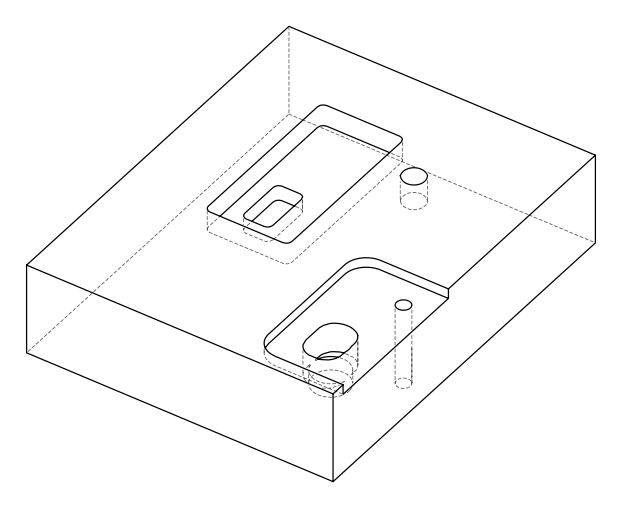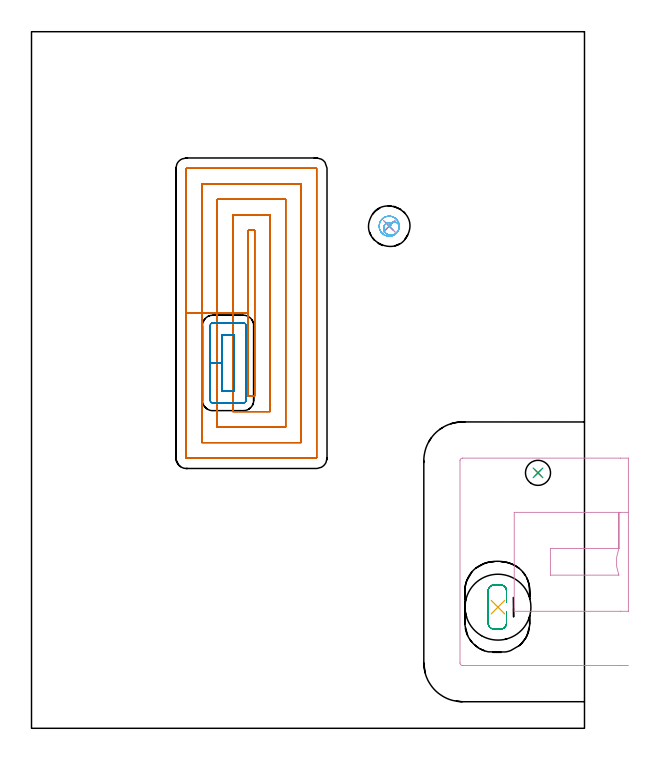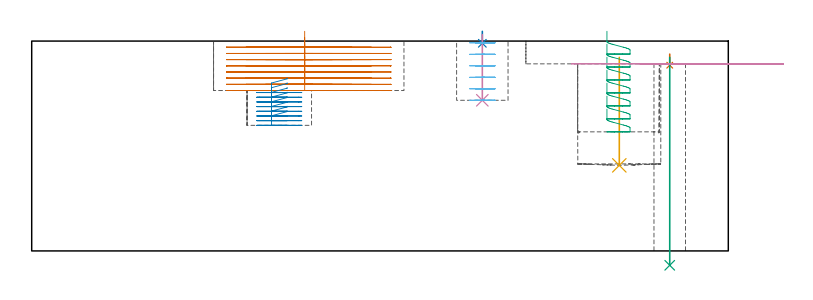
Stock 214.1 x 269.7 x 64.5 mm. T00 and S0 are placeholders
(PLAN: 10 operations, 7 tool changes, 26.4 min)
(1 SPOT_DRILL | STEP1HOLE | NXT0321_9005460120000 | 0.03 min | 681 mm3)
(2 SPOT_DRILL_1 | STEP1POCKET | NXT0321_9005460120000 | 0.03 min | 3 mm3)
(3 DRILL_THROUGH_HOLE_INTO_CENTER | STEP1HOLE | UGT0301_492 | 0.26 min | 4291 mm3)
(4 DRILL_BLIND_HOLE_INTO_CENTER | STEP1POCKET | NXT0301_128 | 0.08 min | 1931 mm3)
(5 INDEXABLE_INSERT_DRILL_BLIND_HOLE_FROM_SOLID | STEP1POCKET_1 | NXT0302_022 | 0.14 min | 19346 mm3)
(6 MILL_ROUGH_BLIND_HOLE_CONTOUR | STEP1POCKET | NXT0201_009 | Spiral | 1.09 min | 1632 mm3)
(7 MILL_RECTANGULAR_POCKET | POCKET_RECTANGULAR_STRAIGHT | NXT0201_009 | Follow Part, ap 2, ae 75% | 19.38 min | 106680 mm3)
(8 MILL_RECTANGULAR_POCKET_1 | POCKET_RECTANGULAR_STRAIGHT_1 | UGT0201_014 | Follow Part, ap 1.5, ae 75% | 2.91 min | 7680 mm3)
(9 MILL_RECTANGULAR_POCKET_2 | POCKET_RECTANGULAR_STRAIGHT_2 | UGT0201_100 | Follow Part, ap 4.5, ae 75% | 1.34 min | 7356 mm3)
(10 MILL_SLOT | SLOT_PARTIAL_RECTANGULAR | UGT0201_006 | Follow Part, ap 7, ae 75% | 1.14 min | 40332 mm3)
(TOOL NXT0321_9005460120000 | NC Spot Drill, 142deg, 12mm, Carbide, Uncoated | D12 PA142 FL30 Z2)
(TOOL UGT0301_492 | Carbide Drill 9.7 mm | D9.7 PA118 FL87 Z2)
(TOOL NXT0301_128 | Carbide Drill 12mm [861.1-1200-036A1-GP GC34] | D12 PA150 FL37.4 Z2)
(TOOL NXT0302_022 | Index. Insert Drill 25.5mm [880-D2550L25-03] | D25.5 PA176 FL77 Z2)
(TOOL NXT0201_009 | ENDMILL 8mm [2P460-0800-NA 1630] | D8 FL26 Z6)
(TOOL UGT0201_014 | End mill 6 mm | D6 FL24 Z4)
(TOOL UGT0201_100 | End Mill 18 mm | D18 FL22 Z2)
(TOOL UGT0201_006 | End Mill 28 mm | D28 FL25 Z2)
(OP 1 SPOT_DRILL)
G17 G21 G94 G90
T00 M6
G54
G17 G0 G90 X196.1 Y98.9 S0 M3
G43 Z74.5 H0
G94 G81 G98 Z57.083 F250. R60.5
G80
M5
M2
(OP 2 SPOT_DRILL_1)
G17 G21 G94 G90
T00 M6
G54
G17 G0 G90 X138.5 Y194.4 S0 M3
G43 Z74.5 H0
G94 G81 G98 Z63.82 F250. R67.5
G80
M5
M2
(OP 3 DRILL_THROUGH_HOLE_INTO_CENTER)
G17 G21 G94 G90
T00 M6
G54
G17 G0 G90 X196.1 Y98.9 S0 M3
G43 Z74.5 H0
G94 G73 G98 Z-4.414 F250. Q8.845 R59.5
G80
M5
M2
(OP 4 DRILL_BLIND_HOLE_INTO_CENTER)
G17 G21 G94 G90
T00 M6
G54
G17 G0 G90 X138.5 Y194.4 S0 M3
G43 Z74.5 H1
G94 G81 G98 Z46.3 F250. R66.5
G80
M5
M2
(OP 5 INDEXABLE_INSERT_DRILL_BLIND_HOLE_FROM_SOLID)
G17 G21 G94 G90
T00 M6
G54
G17 G0 G90 X180.6 Y46.9 S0 M3
G43 Z74.5 H1
G94 G81 G98 Z26.3 F250. R59.5
G80
M5
M2
(OP 6 MILL_ROUGH_BLIND_HOLE_CONTOUR)
G17 G21 G94 G90
T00 M6
G54
G17 G0 G90 X138.5 Y194.4 S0 M3
G43 Z74.5 H1
Z63.967
G94 G3 X138.554 Y195.775 R0.689 F250.
X136.556 Y194.553 R1.994
X138.608 Y190.994 R2.588
X142.352 Y193.79 R3.349
X139.11 Y198.252 R3.9
X142.352 Y193.79 R-3.9
X140.731 Y196.021 R1.95
X138.5 Y194.4 R1.95
G0 Z60.433
G3 X138.554 Y195.775 R0.689
X136.556 Y194.553 R1.994
X138.608 Y190.994 R2.588
X142.352 Y193.79 R3.349
X139.11 Y198.252 R3.9
X142.352 Y193.79 R-3.9
X140.731 Y196.021 R1.95
X138.5 Y194.4 R1.95
G0 Z56.9
G3 X138.554 Y195.775 R0.689
X136.556 Y194.553 R1.994
X138.608 Y190.994 R2.588
X142.352 Y193.79 R3.349
X139.11 Y198.252 R3.9
X142.352 Y193.79 R-3.9
X140.731 Y196.021 R1.95
X138.5 Y194.4 R1.95
G0 Z53.367
G3 X138.554 Y195.775 R0.689
X136.556 Y194.553 R1.994
X138.608 Y190.994 R2.588
X142.352 Y193.79 R3.349
X139.11 Y198.252 R3.9
X142.352 Y193.79 R-3.9
X140.731 Y196.021 R1.95
X138.5 Y194.4 R1.95
G0 Z49.833
G3 X138.554 Y195.775 R0.689
X136.556 Y194.553 R1.994
X138.608 Y190.994 R2.588
X142.352 Y193.79 R3.349
X139.11 Y198.252 R3.9
X142.352 Y193.79 R-3.9
X140.731 Y196.021 R1.95
X138.5 Y194.4 R1.95
G0 Z46.3
G3 X138.554 Y195.775 R0.689
X136.556 Y194.553 R1.994
X138.608 Y190.994 R2.588
X142.352 Y193.79 R3.349
X139.11 Y198.252 R3.9
X142.352 Y193.79 R-3.9
X140.731 Y196.021 R1.95
X138.5 Y194.4 R1.95
G0 Z74.5
M5
M2
(OP 7 MILL_RECTANGULAR_POCKET)
G17 G21 G94 G90
T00 M6
G54
G17 G0 G90 X83.9 Y178.987 S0 M3
G43 Z74.5 H1
Z67.5
G94 G1 Y160.7 Z62.6 F250.
Y128.6 F500.
X86.4
Y192.8
X83.9
Y160.7
X77.9
Y122.6
X92.4
Y198.8
X77.9
Y160.7
X71.9
Y116.6
X98.4
Y204.8
X71.9
Y160.7
X65.9
Y110.6
X104.4
Y210.8
X65.9
Y160.7
X59.9
Y104.7
X59.905 Y104.645
X59.945 Y104.605
X60. Y104.6
X110.3
X110.355 Y104.605
X110.395 Y104.645
X110.4 Y104.7
Y216.7
X110.395 Y216.755
X110.355 Y216.795
X110.3 Y216.8
X60.
X59.945 Y216.795
X59.905 Y216.755
X59.9 Y216.7
Y160.7
Y159.7
G0 X83.9 Y178.987 Z65.6
G1 Y160.7 Z60.7 F250.
Y128.6 F500.
X86.4
Y192.8
X83.9
Y160.7
X77.9
Y122.6
X92.4
Y198.8
X77.9
Y160.7
X71.9
Y116.6
X98.4
Y204.8
X71.9
Y160.7
X65.9
Y110.6
X104.4
Y210.8
X65.9
Y160.7
X59.9
Y104.7
X59.905 Y104.645
X59.945 Y104.605
X60. Y104.6
X110.3
X110.355 Y104.605
X110.395 Y104.645
X110.4 Y104.7
Y216.7
X110.395 Y216.755
X110.355 Y216.795
X110.3 Y216.8
X60.
X59.945 Y216.795
X59.905 Y216.755
X59.9 Y216.7
Y160.7
Y159.7
G0 X83.9 Y178.987 Z63.7
G1 Y160.7 Z58.8 F250.
Y128.6 F500.
X86.4
Y192.8
X83.9
Y160.7
X77.9
Y122.6
X92.4
Y198.8
X77.9
Y160.7
X71.9
Y116.6
X98.4
Y204.8
X71.9
Y160.7
X65.9
Y110.6
X104.4
Y210.8
X65.9
Y160.7
X59.9
Y104.7
X59.905 Y104.645
X59.945 Y104.605
X60. Y104.6
X110.3
X110.355 Y104.605
X110.395 Y104.645
X110.4 Y104.7
Y216.7
X110.395 Y216.755
X110.355 Y216.795
X110.3 Y216.8
X60.
X59.945 Y216.795
X59.905 Y216.755
X59.9 Y216.7
Y160.7
Y159.7
G0 X83.9 Y178.987 Z61.8
G1 Y160.7 Z56.9 F250.
Y128.6 F500.
X86.4
Y192.8
X83.9
Y160.7
X77.9
Y122.6
X92.4
Y198.8
X77.9
Y160.7
X71.9
Y116.6
X98.4
Y204.8
X71.9
Y160.7
X65.9
Y110.6
X104.4
Y210.8
X65.9
Y160.7
X59.9
Y104.7
X59.905 Y104.645
X59.945 Y104.605
X60. Y104.6
X110.3
X110.355 Y104.605
X110.395 Y104.645
X110.4 Y104.7
Y216.7
X110.395 Y216.755
X110.355 Y216.795
X110.3 Y216.8
X60.
X59.945 Y216.795
X59.905 Y216.755
X59.9 Y216.7
Y160.7
Y159.7
G0 X83.9 Y178.987 Z59.9
G1 Y160.7 Z55. F250.
Y128.6 F500.
X86.4
Y192.8
X83.9
Y160.7
X77.9
Y122.6
X92.4
Y198.8
X77.9
Y160.7
X71.9
Y116.6
X98.4
Y204.8
X71.9
Y160.7
X65.9
Y110.6
X104.4
Y210.8
X65.9
Y160.7
X59.9
Y104.7
X59.905 Y104.645
X59.945 Y104.605
X60. Y104.6
X110.3
X110.355 Y104.605
X110.395 Y104.645
X110.4 Y104.7
Y216.7
X110.395 Y216.755
X110.355 Y216.795
X110.3 Y216.8
X60.
X59.945 Y216.795
X59.905 Y216.755
X59.9 Y216.7
Y160.7
Y159.7
G0 X83.9 Y178.987 Z58.
G1 Y160.7 Z53.1 F250.
Y128.6 F500.
X86.4
Y192.8
X83.9
Y160.7
X77.9
Y122.6
X92.4
Y198.8
X77.9
Y160.7
X71.9
Y116.6
X98.4
Y204.8
X71.9
Y160.7
X65.9
Y110.6
X104.4
Y210.8
X65.9
Y160.7
X59.9
Y104.7
X59.905 Y104.645
X59.945 Y104.605
X60. Y104.6
X110.3
X110.355 Y104.605
X110.395 Y104.645
X110.4 Y104.7
Y216.7
X110.395 Y216.755
X110.355 Y216.795
X110.3 Y216.8
X60.
X59.945 Y216.795
X59.905 Y216.755
X59.9 Y216.7
Y160.7
Y159.7
G0 X83.9 Y178.987 Z56.1
G1 Y160.7 Z51.2 F250.
Y128.6 F500.
X86.4
Y192.8
X83.9
Y160.7
X77.9
Y122.6
X92.4
Y198.8
X77.9
Y160.7
X71.9
Y116.6
X98.4
Y204.8
X71.9
Y160.7
X65.9
Y110.6
X104.4
Y210.8
X65.9
Y160.7
X59.9
Y104.7
X59.905 Y104.645
X59.945 Y104.605
X60. Y104.6
X110.3
X110.355 Y104.605
X110.395 Y104.645
X110.4 Y104.7
Y216.7
X110.395 Y216.755
X110.355 Y216.795
X110.3 Y216.8
X60.
X59.945 Y216.795
X59.905 Y216.755
X59.9 Y216.7
Y160.7
Y159.7
G0 X83.9 Y178.987 Z54.2
G1 Y160.7 Z49.3 F250.
Y128.6 F500.
X86.4
Y192.8
X83.9
Y160.7
X77.9
Y122.6
X92.4
Y198.8
X77.9
Y160.7
X71.9
Y116.6
X98.4
Y204.8
X71.9
Y160.7
X65.9
Y110.6
X104.4
Y210.8
X65.9
Y160.7
X59.9
Y104.7
X59.905 Y104.645
X59.945 Y104.605
X60. Y104.6
X110.3
X110.355 Y104.605
X110.395 Y104.645
X110.4 Y104.7
Y216.7
X110.395 Y216.755
X110.355 Y216.795
X110.3 Y216.8
X60.
X59.945 Y216.795
X59.905 Y216.755
X59.9 Y216.7
Y160.7
Y159.7
G0 Z74.5
M5
M2
(OP 8 MILL_RECTANGULAR_POCKET_1)
G17 G21 G94 G90
T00 M6
G54
G17 G0 G90 X78.5 Y151.584 S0 M3
G43 Z74.5 H0
Z53.111
G94 G1 Y152.4 Z52.892 F250.
X73.7 Z51.606
Y141.45 Z48.672
Y130.5 F500.
X78.5
Y152.4
X73.7
Y141.45
X69.2
Y126.9
G3 X70.1 Y126. R0.9
G1 X82.1
G3 X83. Y126.9 R0.9
G1 Y156.
G3 X82.1 Y156.9 R0.9
G1 X70.1
G3 X69.2 Y156. R0.9
G1 Y141.45
Y140.45
G0 X78.5 Y151.584 Z51.672
G1 Y152.4 Z51.454 F250.
X73.7 Z50.167
Y141.45 Z47.233
Y130.5 F500.
X78.5
Y152.4
X73.7
Y141.45
X69.2
Y126.9
G3 X70.1 Y126. R0.9
G1 X82.1
G3 X83. Y126.9 R0.9
G1 Y156.
G3 X82.1 Y156.9 R0.9
G1 X70.1
G3 X69.2 Y156. R0.9
G1 Y141.45
Y140.45
G0 X78.5 Y151.584 Z50.233
G1 Y152.4 Z50.015 F250.
X73.7 Z48.728
Y141.45 Z45.794
Y130.5 F500.
X78.5
Y152.4
X73.7
Y141.45
X69.2
Y126.9
G3 X70.1 Y126. R0.9
G1 X82.1
G3 X83. Y126.9 R0.9
G1 Y156.
G3 X82.1 Y156.9 R0.9
G1 X70.1
G3 X69.2 Y156. R0.9
G1 Y141.45
Y140.45
G0 X78.5 Y151.584 Z48.794
G1 Y152.4 Z48.576 F250.
X73.7 Z47.29
Y141.45 Z44.356
Y130.5 F500.
X78.5
Y152.4
X73.7
Y141.45
X69.2
Y126.9
G3 X70.1 Y126. R0.9
G1 X82.1
G3 X83. Y126.9 R0.9
G1 Y156.
G3 X82.1 Y156.9 R0.9
G1 X70.1
G3 X69.2 Y156. R0.9
G1 Y141.45
Y140.45
G0 X78.5 Y151.584 Z47.356
G1 Y152.4 Z47.137 F250.
X73.7 Z45.851
Y141.45 Z42.917
Y130.5 F500.
X78.5
Y152.4
X73.7
Y141.45
X69.2
Y126.9
G3 X70.1 Y126. R0.9
G1 X82.1
G3 X83. Y126.9 R0.9
G1 Y156.
G3 X82.1 Y156.9 R0.9
G1 X70.1
G3 X69.2 Y156. R0.9
G1 Y141.45
Y140.45
G0 X78.5 Y151.584 Z45.917
G1 Y152.4 Z45.698 F250.
X73.7 Z44.412
Y141.45 Z41.478
Y130.5 F500.
X78.5
Y152.4
X73.7
Y141.45
X69.2
Y126.9
G3 X70.1 Y126. R0.9
G1 X82.1
G3 X83. Y126.9 R0.9
G1 Y156.
G3 X82.1 Y156.9 R0.9
G1 X70.1
G3 X69.2 Y156. R0.9
G1 Y141.45
Y140.45
G0 X78.5 Y151.584 Z44.478
G1 Y152.4 Z44.259 F250.
X73.7 Z42.973
Y141.45 Z40.039
Y130.5 F500.
X78.5
Y152.4
X73.7
Y141.45
X69.2
Y126.9
G3 X70.1 Y126. R0.9
G1 X82.1
G3 X83. Y126.9 R0.9
G1 Y156.
G3 X82.1 Y156.9 R0.9
G1 X70.1
G3 X69.2 Y156. R0.9
G1 Y141.45
Y140.45
G0 X78.5 Y151.584 Z43.039
G1 Y152.4 Z42.82 F250.
X73.7 Z41.534
Y141.45 Z38.6
Y130.5 F500.
X78.5
Y152.4
X73.7
Y141.45
X69.2
Y126.9
G3 X70.1 Y126. R0.9
G1 X82.1
G3 X83. Y126.9 R0.9
G1 Y156.
G3 X82.1 Y156.9 R0.9
G1 X70.1
G3 X69.2 Y156. R0.9
G1 Y141.45
Y140.45
G0 Z74.5
M5
M2
(OP 9 MILL_RECTANGULAR_POCKET_2)
G17 G21 G94 G90
T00 M6
G54
G17 G0 G90 X176.8 Y41.33 S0 M3
G43 Z74.5 H0
Z67.5
G94 G1 Y53.2 Z64.319 F250.
Y53.415 Z64.262
X176.91 Y53.935 Z64.119
X177.136 Y54.417 Z63.977
X177.467 Y54.833 Z63.834
X177.883 Y55.164 Z63.692
X178.365 Y55.39 Z63.549
X178.885 Y55.5 Z63.407
X181.815 Z62.622
X182.335 Y55.39 Z62.479
X182.817 Y55.164 Z62.337
X183.233 Y54.833 Z62.194
X183.564 Y54.417 Z62.052
X183.79 Y53.935 Z61.909
X183.9 Y53.415 Z61.767
Y48.74 Z60.514
Y53.2 F500.
G3 X181.6 Y55.5 R2.3
G1 X179.1
G3 X176.8 Y53.2 R2.3
G1 Y40.7
G3 X179.1 Y38.4 R2.3
G1 X181.6
G3 X183.9 Y40.7 R2.3
G1 Y45.07
G0 X176.8 Y41.334 Z63.514
G1 Y53.2 Z60.335 F250.
Y53.415 Z60.277
X176.91 Y53.935 Z60.135
X177.136 Y54.417 Z59.992
X177.467 Y54.833 Z59.85
X177.883 Y55.164 Z59.707
X178.365 Y55.39 Z59.565
X178.885 Y55.5 Z59.422
X181.815 Z58.637
X182.335 Y55.39 Z58.495
X182.817 Y55.164 Z58.352
X183.233 Y54.833 Z58.21
X183.564 Y54.417 Z58.067
X183.79 Y53.935 Z57.925
X183.9 Y53.415 Z57.782
Y48.737 Z56.529
Y53.2 F500.
G3 X181.6 Y55.5 R2.3
G1 X179.1
G3 X176.8 Y53.2 R2.3
G1 Y40.7
G3 X179.1 Y38.4 R2.3
G1 X181.6
G3 X183.9 Y40.7 R2.3
G1 Y45.07
G0 X176.8 Y41.334 Z59.529
G1 Y53.2 Z56.349 F250.
Y53.415 Z56.291
X176.91 Y53.935 Z56.149
X177.136 Y54.417 Z56.006
X177.467 Y54.833 Z55.864
X177.883 Y55.164 Z55.721
X178.365 Y55.39 Z55.579
X178.885 Y55.5 Z55.436
X181.815 Z54.651
X182.335 Y55.39 Z54.509
X182.817 Y55.164 Z54.366
X183.233 Y54.833 Z54.224
X183.564 Y54.417 Z54.081
X183.79 Y53.935 Z53.939
X183.9 Y53.415 Z53.796
Y48.737 Z52.543
Y53.2 F500.
G3 X181.6 Y55.5 R2.3
G1 X179.1
G3 X176.8 Y53.2 R2.3
G1 Y40.7
G3 X179.1 Y38.4 R2.3
G1 X181.6
G3 X183.9 Y40.7 R2.3
G1 Y45.071
G0 X176.8 Y41.334 Z55.543
G1 Y53.2 Z52.363 F250.
Y53.415 Z52.306
X176.91 Y53.935 Z52.163
X177.136 Y54.417 Z52.021
X177.467 Y54.833 Z51.878
X177.883 Y55.164 Z51.736
X178.365 Y55.39 Z51.593
X178.885 Y55.5 Z51.451
X181.815 Z50.666
X182.335 Y55.39 Z50.523
X182.817 Y55.164 Z50.381
X183.233 Y54.833 Z50.238
X183.564 Y54.417 Z50.096
X183.79 Y53.935 Z49.953
X183.9 Y53.415 Z49.811
Y48.737 Z48.557
Y53.2 F500.
G3 X181.6 Y55.5 R2.3
G1 X179.1
G3 X176.8 Y53.2 R2.3
G1 Y40.7
G3 X179.1 Y38.4 R2.3
G1 X181.6
G3 X183.9 Y40.7 R2.3
G1 Y45.071
G0 X176.8 Y41.334 Z51.557
G1 Y53.2 Z48.378 F250.
Y53.415 Z48.32
X176.91 Y53.935 Z48.178
X177.136 Y54.417 Z48.035
X177.467 Y54.833 Z47.893
X177.883 Y55.164 Z47.75
X178.365 Y55.39 Z47.607
X178.885 Y55.5 Z47.465
X181.815 Z46.68
X182.335 Y55.39 Z46.538
X182.817 Y55.164 Z46.395
X183.233 Y54.833 Z46.252
X183.564 Y54.417 Z46.11
X183.79 Y53.935 Z45.967
X183.9 Y53.415 Z45.825
Y48.737 Z44.571
Y53.2 F500.
G3 X181.6 Y55.5 R2.3
G1 X179.1
G3 X176.8 Y53.2 R2.3
G1 Y40.7
G3 X179.1 Y38.4 R2.3
G1 X181.6
G3 X183.9 Y40.7 R2.3
G1 Y45.07
G0 X176.8 Y41.334 Z47.571
G1 Y53.2 Z44.392 F250.
Y53.415 Z44.334
X176.91 Y53.935 Z44.192
X177.136 Y54.417 Z44.049
X177.467 Y54.833 Z43.907
X177.883 Y55.164 Z43.764
X178.365 Y55.39 Z43.622
X178.885 Y55.5 Z43.479
X181.815 Z42.694
X182.335 Y55.39 Z42.552
X182.817 Y55.164 Z42.409
X183.233 Y54.833 Z42.267
X183.564 Y54.417 Z42.124
X183.79 Y53.935 Z41.982
X183.9 Y53.415 Z41.839
Y48.737 Z40.586
Y53.2 F500.
G3 X181.6 Y55.5 R2.3
G1 X179.1
G3 X176.8 Y53.2 R2.3
G1 Y40.7
G3 X179.1 Y38.4 R2.3
G1 X181.6
G3 X183.9 Y40.7 R2.3
G1 Y45.07
G0 X176.8 Y41.334 Z43.586
G1 Y53.2 Z40.406 F250.
Y53.415 Z40.349
X176.91 Y53.935 Z40.206
X177.136 Y54.417 Z40.064
X177.467 Y54.833 Z39.921
X177.883 Y55.164 Z39.779
X178.365 Y55.39 Z39.636
X178.885 Y55.5 Z39.493
X181.815 Z38.709
X182.335 Y55.39 Z38.566
X182.817 Y55.164 Z38.423
X183.233 Y54.833 Z38.281
X183.564 Y54.417 Z38.138
X183.79 Y53.935 Z37.996
X183.9 Y53.415 Z37.853
Y48.737 Z36.6
Y53.2 F500.
G3 X181.6 Y55.5 R2.3
G1 X179.1
G3 X176.8 Y53.2 R2.3
G1 Y40.7
G3 X179.1 Y38.4 R2.3
G1 X181.6
G3 X183.9 Y40.7 R2.3
G1 Y45.07
G0 Z74.5
M5
M2
(OP 10 MILL_SLOT)
G17 G21 G94 G90
T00 M6
G54
G17 G0 G90 X231.1 Y83.6 S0 M3
G43 Z74.5 H0
Z57.5
G94 G1 X228.1 F250.
X227.41 F500.
Y69.6
G3 X227.41 Y59.3 R14.
G1 X200.9
Y69.6
X227.41
Y83.6
X186.9
Y45.3
X228.1
X231.1 F250.
Y104.6
X228.1
X166.9 F500.
G3 X165.9 Y103.6 R1.
G1 Y25.3
G3 X166.9 Y24.3 R1.
G1 X228.1
X231.1 F250.
G0 Z74.5
M5
M2
